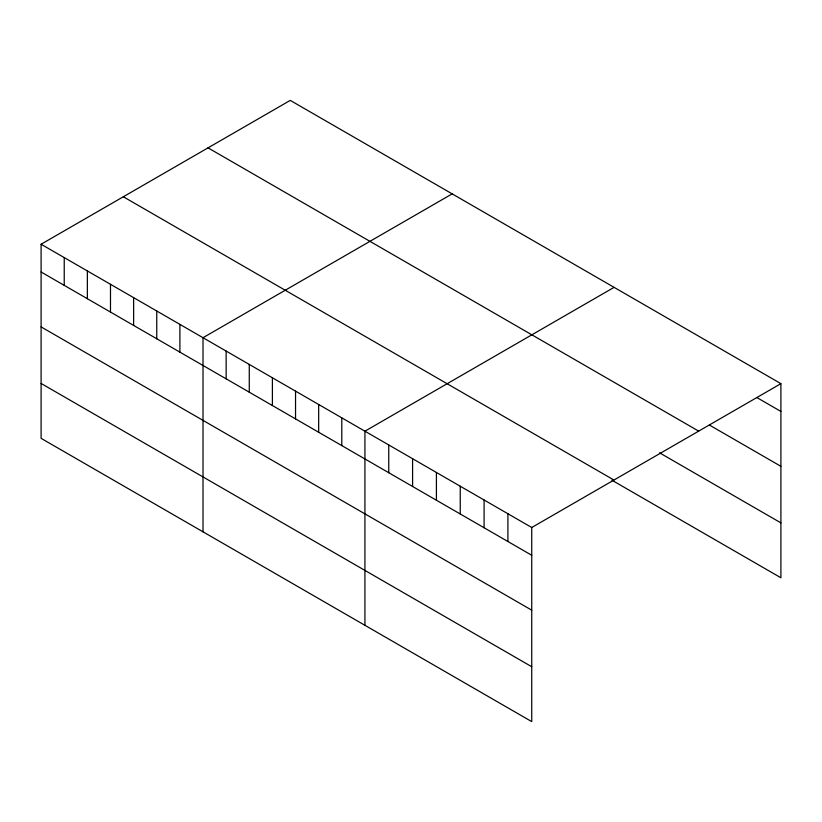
<?xml version="1.0" encoding="UTF-8"?>
<svg xmlns="http://www.w3.org/2000/svg" width="822" height="822" viewBox="0 0 822 822"><rect width="100%" height="100%" fill="white"/><g stroke="black" fill="none" stroke-linecap="round" stroke-linejoin="round"><path stroke-width="1.23" d="M41.1 244.237L531.742 527.508L531.742 721.613L41.1 438.342L41.1 244.237L290.258 100.387L780.9 383.658L780.9 577.763L611.876 480.182M452.172 193.869L203.013 337.708L203.013 531.824M614.085 287.351L364.927 431.19L364.927 625.306M531.742 527.508L780.9 383.658M757.072 397.673L780.9 411.432M709.407 425.046L780.9 466.321M208.038 147.857L698.679 431.129M659.573 452.83L780.9 522.874M123.321 196.766L613.962 480.038M41.1 272L531.742 555.271M41.1 326.899L531.742 610.171M41.1 383.453L531.742 666.724M507.914 513.75L507.914 541.513M484.086 499.992L484.086 527.755M460.248 486.234L460.248 513.997M436.42 472.465L436.42 500.238M412.593 458.707L412.593 486.48M388.755 444.949L388.755 472.722M341.798 417.843L341.798 445.606M318.669 404.486L318.669 432.259M295.54 391.128L295.54 418.901M272.401 377.781L272.401 405.544M249.272 364.423L249.272 392.197M226.142 351.066L226.142 378.839M179.884 324.361L179.884 352.135M156.755 311.004L156.755 338.777M133.626 297.646L133.626 325.42M110.487 284.299L110.487 312.062M87.358 270.941L87.358 298.715M64.229 257.584L64.229 285.357"/></g></svg>
